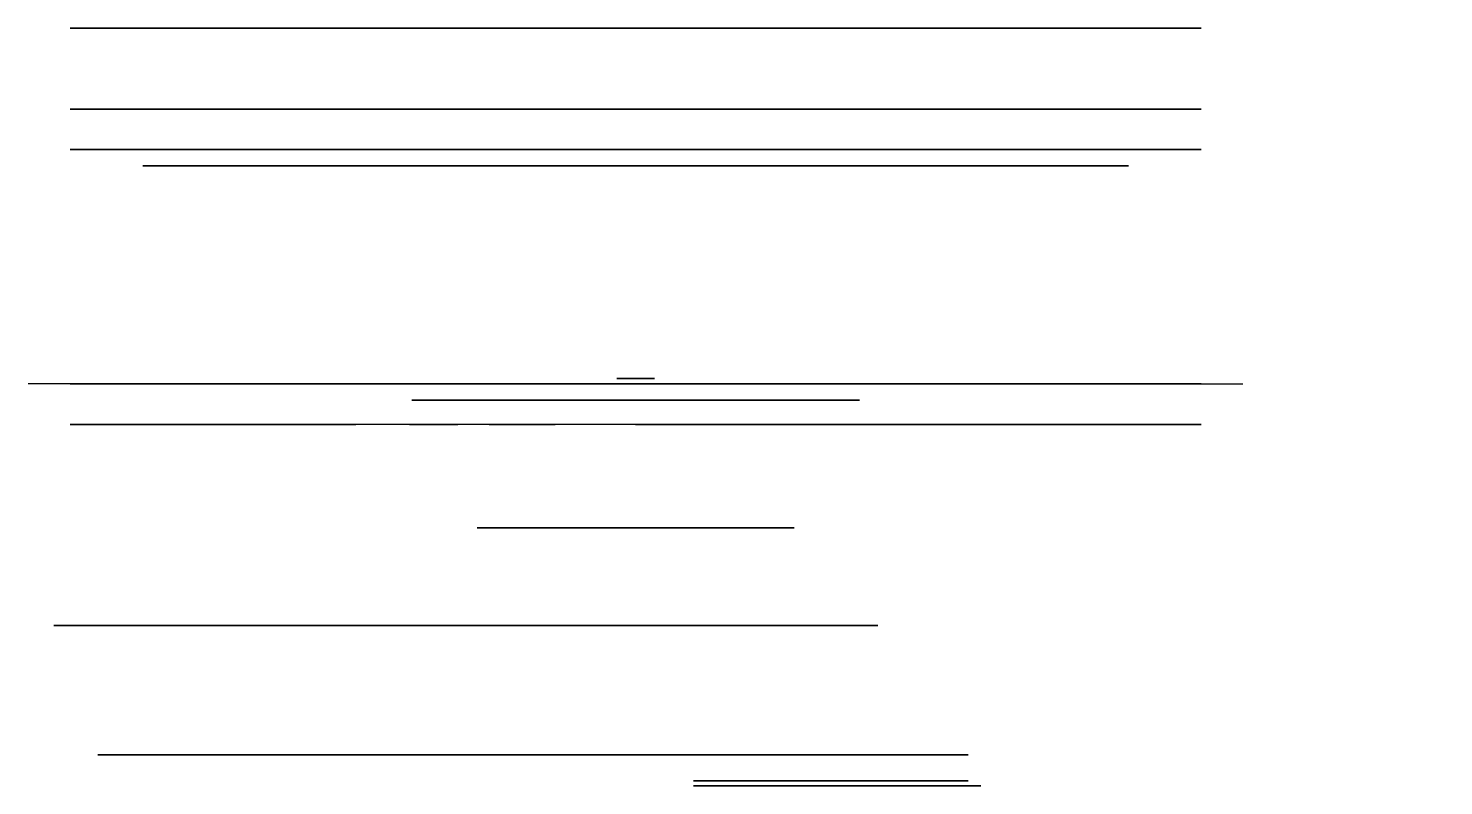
# Model space of a CAD drawing. Header units: centimetres. Extents: x -3.76 to 5, y -4.68 to 0.
import ezdxf

# ---------------------------------------------------------------- set-up
doc = ezdxf.new("R2010")
doc.units = ezdxf.units.CM
doc.header["$MEASUREMENT"] = 0
for name, color, linetype, true_color in [('ANTENNA_スケッチ1', 1, 'Continuous', 0xff0000), ('BASEBOARD_スケッチ1', 1, 'Continuous', 0xff0000), ('BATTERY_BH341-1_スケッチ1', 1, 'Continuous', 0xff0000), ('BATTERY_BH341-1_スケッチ2', 1, 'Continuous', 0xff0000), ('BATTERY_BH341-1_スケッチ3', 1, 'Continuous', 0xff0000), ('BRAVERIDGE_BVMCN5102_スケッチ1', 1, 'Continuous', 0xff0000), ('BVMCN5102_PCB_スケッチ1', 1, 'Continuous', 0xff0000), ('COVER コピー1_スケッチ1', 1, 'Continuous', 0xff0000), ('COVER コピー1_スケッチ2', 1, 'Continuous', 0xff0000), ('HORNSUPPORT1 コピー1_スケッチ1', 1, 'Continuous', 0xff0000), ('HORNSUPPORT2 コピー1_スケッチ1', 1, 'Continuous', 0xff0000), ('METAL_スケッチ1', 1, 'Continuous', 0xff0000), ('PCB1_スケッチ1', 1, 'Continuous', 0xff0000), ('PCB2_スケッチ1', 1, 'Continuous', 0xff0000), ('PINCHMID_スケッチ1', 1, 'Continuous', 0xff0000), ('PINSOCKET_X14L_スケッチ1', 1, 'Continuous', 0xff0000), ('PINSOCKET_X14R_スケッチ1', 1, 'Continuous', 0xff0000), ('PINSOCKET_X3_スケッチ1', 1, 'Continuous', 0xff0000), ('PINSOCKET_X7_スケッチ1', 1, 'Continuous', 0xff0000), ('SCREW コピー1_スケッチ1', 1, 'Continuous', 0xff0000), ('SERVOGEAR_スケッチ1', 1, 'Continuous', 0xff0000), ('SERVOHORN コピー1_スケッチ1', 1, 'Continuous', 0xff0000), ('SERVOHORN コピー1_スケッチ2', 1, 'Continuous', 0xff0000), ('TOPBOARD_スケッチ1', 1, 'Continuous', 0xff0000), ('TOPBOARD_スケッチ2', 1, 'Continuous', 0xff0000)]:
    doc.layers.add(name, color=color, linetype=linetype, true_color=true_color)

# ---------------------------------------------------------------- blocks, each defined once
blk = doc.blocks.new('ACAD_FREEWAY_COMPONENT_6_Assemble_Composite_All_All_ver2')
at = {"layer": 'PINCHMID_スケッチ1', "extrusion": (-1.24617e-16, 9.16946e-31, -1)}
for p, q in [((1.225, -2.59, 0.1615), (-1.225, -2.59, 0.1615)), ((-1.225, -2.59, 0.1615), (-1.225, -2.59, -0.1615)), ((-1.225, -2.59, -0.1615), (1.225, -2.59, -0.1615)), ((-1.225, -2.59), (1.225, -2.59)), ((0, -2.59, 0.1615), (0, -2.59, -0.1615)), ((1.225, -2.59, -0.1615), (1.225, -2.59, 0.1615))]:
    blk.add_line(p, q, dxfattribs=at)
at = {"layer": 'PINCHMID_スケッチ1', "extrusion": (-5.71335e-47, -1, -4.58473e-31)}
blk.add_circle((0, 0, 2.59), 0.1, dxfattribs=at)
blk = doc.blocks.new('ACAD_FREEWAY_COMPONENT_122_All_All_ver2')
at = {"layer": 'BATTERY_BH341-1_スケッチ1'}
for p, q in [((-3.05, -0.1, 11.6125), (-3.05, -0.1, 8.9625)), ((-3.05, -0.1, 8.9625), (-3.05, -0.1, 6.3125)), ((-3.05, -0.1, 6.3125), (3.05, -0.1, 6.3125)), ((3.05, -0.1, 11.6125), (-3.05, -0.1, 11.6125)), ((-2.9, -0.1, 8.9625), (-2.3, -0.1, 8.9625)), ((2.9, -0.1, 8.9625), (2.3, -0.1, 8.9625)), ((3.05, -0.1, 6.3125), (3.05, -0.1, 8.9625)), ((3.05, -0.1, 8.9625), (3.05, -0.1, 11.6125))]:
    blk.add_line(p, q, dxfattribs=at)
at = {"layer": 'BATTERY_BH341-1_スケッチ1', "extrusion": (0, -1, 5.38218e-157)}
for centre, radius in [((-2.9, 8.9625, 0.1), 0.15), ((-2.3, 8.9625, 0.1), 0.15), ((0, 8.9625, 0.1), 0.3), ((2.3, 8.9625, 0.1), 0.15), ((2.9, 8.9625, 0.1), 0.15)]:
    blk.add_circle(centre, radius, dxfattribs=at)
at = {"layer": 'BATTERY_BH341-1_スケッチ2', "extrusion": (-3.88145e-172, 0, -1)}
for p, q in [((-3.05, -0.1, 2.78), (-3.05, -0.1)), ((-3.05, -0.1), (-3.05, -0.1, -2.78)), ((-3.05, -0.1, -2.78), (3.05, -0.1, -2.78)), ((3.05, -0.1, 2.78), (-3.05, -0.1, 2.78)), ((2.9, -0.1), (-2.9, -0.1)), ((3.05, -0.1, -2.78), (3.05, -0.1)), ((3.05, -0.1), (3.05, -0.1, 2.78))]:
    blk.add_line(p, q, dxfattribs=at)
at = {"layer": 'BATTERY_BH341-1_スケッチ2', "extrusion": (-3.88145e-172, -1, 0)}
for centre, radius in [((-2.9, 0, 0.1), 0.15), ((0, 0, 0.1), 0.3), ((2.9, 0, 0.1), 0.15)]:
    blk.add_circle(centre, radius, dxfattribs=at)
at = {"layer": 'BATTERY_BH341-1_スケッチ3', "extrusion": (0, 1, 0)}
for p, q in [((-3.15, 0, 2.88), (3.15, 0, 2.88)), ((3.15, 0, -2.88), (-3.15, 0, -2.88)), ((-3.15, 0, -2.88), (-3.15, 0, 2.88)), ((-2.75, 0), (-2.9, 0)), ((0, 0), (-2.75, 0)), ((-2.75, 0), (2.75, 0)), ((-1.56, 0, -2.88), (-1.56, 0, 2.88)), ((-1.56, 0, 2.88), (1.56, 0, 2.88)), ((1.56, 0, -2.88), (-1.56, 0, -2.88)), ((1.56, 0, 2.88), (1.56, 0, -2.88)), ((2.75, 0), (2.9, 0)), ((3.15, 0, 2.88), (3.15, 0, -2.88))]:
    blk.add_line(p, q, dxfattribs=at)
for centre, radius in [((2.9, 0), 0.15), ((0, 0), 0.14), ((0, -0.7), 0.14), ((0, 0.7), 0.14), ((-2.9, 0), 0.15)]:
    blk.add_circle(centre, radius, dxfattribs=at)
blk = doc.blocks.new('ACAD_FREEWAY_COMPONENT_138_All_ver2')
at = {"layer": 'PCB1_スケッチ1'}
for p, q in [((-2.55, 1.6, 0.16), (-2.55, -1.6, 0.16)), ((2.55, 1.6, 0.16), (-2.55, 1.6, 0.16)), ((2.55, -1.6, 0.16), (2.55, 1.6, 0.16)), ((-2.4204, 1.4064, 0.16), (-2.5474, 1.4064, 0.16)), ((-2.5474, 1.4064, 0.16), (-2.5474, 0.7714, 0.16)), ((-2.4204, 0.7714, 0.16), (-2.4204, 1.4064, 0.16)), ((-2.5474, -0.6, 0.16), (-2.5474, 0.7714, 0.16)), ((-2.5474, 0.7714, 0.16), (-1.05, 0.7714, 0.16)), ((-2.5474, 0.7714, 0.16), (-2.4204, 0.7714, 0.16)), ((-2.5474, 0.1364, 0.16), (-2.5474, 0.7714, 0.16)), ((-2.5474, 0.7714, 0.16), (-2.4204, 0.7714, 0.16)), ((-2.4204, 0.7714, 0.16), (-2.4204, 0.1364, 0.16)), ((-1.05, 0.7714, 0.16), (-1.05, -0.6, 0.16)), ((-2.4204, 0.1364, 0.16), (-2.5474, 0.1364, 0.16)), ((-2.05, -0.6, 0.16), (-2.55, -0.6, 0.16)), ((-2.55, -0.6, 0.16), (-2.55, -1.6, 0.16)), ((-1.05, -0.6, 0.16), (-2.5474, -0.6, 0.16)), ((-2.05, -1.6, 0.16), (-2.05, -0.6, 0.16)), ((-2.05, -0.6, 0.16), (-0.05, -0.6, 0.16)), ((-2.05, -0.6, 0.16), (-1.05, -0.6, 0.16)), ((-1.05, -0.6, 0.16), (-1.979, -0.6, 0.16)), ((-1.979, -0.6, 0.16), (-1.979, -1.3, 0.16)), ((-1.05, -1.3, 0.16), (-1.05, -0.6, 0.16)), ((-1.05, -0.6, 0.16), (2.1709, -0.6, 0.16)), ((-1.05, -0.8829, 0.16), (-1.05, -0.6, 0.16)), ((2.1709, -0.6, 0.16), (2.1709, -0.8829, 0.16)), ((2.1709, -0.8829, 0.16), (-1.05, -0.8829, 0.16)), ((-1.979, -1.3, 0.16), (-2.36, -1.3, 0.16)), ((-1.979, -1.3, 0.16), (-1.05, -1.3, 0.16)), ((-2.55, -1.6, 0.16), (2.55, -1.6, 0.16)), ((-2.55, -1.6, 0.16), (-2.05, -1.6, 0.16))]:
    blk.add_line(p, q, dxfattribs=at)
for centre, radius in [((-2.4204, 1.4064, 0.16), 0.1), ((-2.4204, 0.1364, 0.16), 0.1), ((-2.05, -0.6, 0.16), 0.16), ((-0.05, -0.6, 0.16), 0.16), ((2.1709, -0.8829, 0.16), 0.1), ((-2.36, -1.3, 0.16), 0.1)]:
    blk.add_circle(centre, radius, dxfattribs=at)
blk = doc.blocks.new('ACAD_FREEWAY_COMPONENT_139_All_ver2')
at = {"layer": 'PINSOCKET_X7_スケッチ1'}
for p, q in [((-0.127, 0.127), (0.127, 0.127)), ((-0.127, -0.127), (-0.127, 0.127)), ((0.127, 0.127), (0.127, -0.127)), ((0.127, -0.127), (-0.127, -0.127))]:
    blk.add_line(p, q, dxfattribs=at)
blk.add_circle((0, 0), 0.051, dxfattribs=at)
blk = doc.blocks.new('ACAD_FREEWAY_COMPONENT_140_All_ver2')
at = {"layer": 'PINSOCKET_X3_スケッチ1'}
for p, q in [((-0.127, 0.127), (0.127, 0.127)), ((-0.127, -0.127), (-0.127, 0.127)), ((0.127, 0.127), (0.127, -0.127)), ((0.127, -0.127), (-0.127, -0.127))]:
    blk.add_line(p, q, dxfattribs=at)
blk.add_circle((0, 0), 0.051, dxfattribs=at)
blk = doc.blocks.new('ACAD_FREEWAY_COMPONENT_141_All_ver2')
at = {"layer": 'PINSOCKET_X14R_スケッチ1'}
for p, q in [((-0.127, 0.127), (0.127, 0.127)), ((-0.127, -0.127), (-0.127, 0.127)), ((0.127, 0.127), (0.127, -0.127)), ((0.127, -0.127), (-0.127, -0.127))]:
    blk.add_line(p, q, dxfattribs=at)
blk.add_circle((0, 0), 0.051, dxfattribs=at)
blk = doc.blocks.new('ACAD_FREEWAY_COMPONENT_142_All_ver2')
at = {"layer": 'PINSOCKET_X14L_スケッチ1'}
for p, q in [((-0.127, 0.127), (0.127, 0.127)), ((-0.127, -0.127), (-0.127, 0.127)), ((0.127, 0.127), (0.127, -0.127)), ((0.127, -0.127), (-0.127, -0.127))]:
    blk.add_line(p, q, dxfattribs=at)
blk.add_circle((0, 0), 0.051, dxfattribs=at)
blk = doc.blocks.new('ACAD_FREEWAY_COMPONENT_143_All_ver2')
at = {"layer": 'PCB2_スケッチ1'}
for p, q in [((-2.2934, 1.5334, 0.96), (-2.5474, 1.5334, 0.96)), ((-2.5474, 1.5334, 0.96), (-2.5474, 1.2794, 0.96)), ((-2.5474, 1.5334, 0.96), (2.2786, 1.5334, 0.96)), ((-2.5474, 0.0094, 0.96), (-2.5474, 1.5334, 0.96)), ((-2.2934, 1.2794, 0.96), (-2.2934, 1.5334, 0.96)), ((2.2786, 1.5334, 0.96), (2.2786, 0.0094, 0.96)), ((-2.5474, 1.2794, 0.96), (-2.2934, 1.2794, 0.96)), ((-2.5474, 1.0964, 0.96), (-3.1074, 1.0964, 0.96)), ((-3.1074, 1.0964, 0.96), (-3.1074, 0.7714, 0.96)), ((-2.5474, 0.7714, 0.96), (-2.5474, 1.0964, 0.96)), ((-2.5474, 0.7714, 0.96), (-3.1074, 0.7714, 0.96)), ((-3.1074, 0.7714, 0.96), (-2.5474, 0.7714, 0.96)), ((-3.1074, 0.7714, 0.96), (-2.5474, 0.7714, 0.96)), ((-3.1074, 0.4464, 0.96), (-3.1074, 0.7714, 0.96)), ((-2.5474, 0.7714, 0.96), (-2.5474, 0.4464, 0.96)), ((-2.5474, 0.4464, 0.96), (-3.1074, 0.4464, 0.96)), ((2.2786, 0.0094, 0.96), (-2.5474, 0.0094, 0.96))]:
    blk.add_line(p, q, dxfattribs=at)
blk.add_circle((-2.4204, 1.4064, 0.96), 0.051, dxfattribs=at)
blk = doc.blocks.new('ACAD_FREEWAY_COMPONENT_147_All_ver2')
at = {"layer": 'BRAVERIDGE_BVMCN5102_スケッチ1', "extrusion": (0, 0, -1)}
for p, q in [((-0.85, -0.325), (-0.85, 0.325)), ((-0.85, 0.325), (0.85, 0.325)), ((0, 0.325), (0, -0.325)), ((0.85, 0.325), (0.85, -0.325)), ((0.85, 0), (-0.85, 0)), ((0.85, -0.325), (-0.85, -0.325))]:
    blk.add_line(p, q, dxfattribs=at)
blk.add_circle((0, 0), 0.1, dxfattribs=at)
blk = doc.blocks.new('ACAD_FREEWAY_COMPONENT_144_All_ver2')
at = {"layer": 'BVMCN5102_PCB_スケッチ1'}
for p, q in [((-0.85, 0.325), (0.85, 0.325)), ((-0.85, -0.325), (-0.85, 0.325)), ((0.85, 0.325), (0.85, -0.325)), ((0.85, -0.325), (-0.85, -0.325))]:
    blk.add_line(p, q, dxfattribs=at)
blk = doc.blocks.new('ACAD_FREEWAY_COMPONENT_145_All_ver2')
at = {"layer": 'METAL_スケッチ1'}
for p, q in [((0.85, 0.325, 0.03), (-0.85, 0.325, 0.03)), ((-0.85, 0.325, 0.03), (-0.85, -0.325, 0.03)), ((0.4575, 0.325, 0.03), (-0.775, 0.325, 0.03)), ((-0.775, 0.325, 0.03), (-0.775, -0.325, 0.03)), ((0.4575, -0.325, 0.03), (0.4575, 0.325, 0.03)), ((0.85, -0.325, 0.03), (0.85, 0.325, 0.03)), ((-0.85, -0.325, 0.03), (0.85, -0.325, 0.03)), ((-0.85, -0.325, 0.03), (-0.775, -0.325, 0.03)), ((-0.775, -0.325, 0.03), (0.4575, -0.325, 0.03))]:
    blk.add_line(p, q, dxfattribs=at)
blk = doc.blocks.new('ACAD_FREEWAY_COMPONENT_146_All_ver2')
at = {"layer": 'ANTENNA_スケッチ1'}
for p, q in [((0.85, 0.325, 0.03), (-0.85, 0.325, 0.03)), ((-0.85, 0.325, 0.03), (-0.85, -0.325, 0.03)), ((0.85, -0.325, 0.03), (0.85, 0.325, 0.03)), ((0.7587, -0.0148, 0.03), (0.6287, -0.0148, 0.03)), ((0.6287, -0.0148, 0.03), (0.6287, -0.2248, 0.03)), ((0.7587, -0.2248, 0.03), (0.7587, -0.0148, 0.03)), ((0.6287, -0.2248, 0.03), (0.7587, -0.2248, 0.03)), ((-0.85, -0.325, 0.03), (0.85, -0.325, 0.03))]:
    blk.add_line(p, q, dxfattribs=at)
blk = doc.blocks.new('ACAD_FREEWAY_COMPONENT_150_All_ver2')
at = {"layer": 'SERVOHORN コピー1_スケッチ1', "extrusion": (0, 1, 0)}
blk.add_circle((0, -0.5485, -2.755), 0.2825, dxfattribs=at)
at = {"layer": 'SERVOHORN コピー1_スケッチ1', "extrusion": (0, -1, 0)}
blk.add_circle((0, -0.5485, 2.755), 0.15, dxfattribs=at)
at = {"layer": 'SERVOHORN コピー1_スケッチ2', "extrusion": (0, -1, 0)}
for p, q in [((0.16, -2.755, -1.9595), (-0.16, -2.755, -1.9595)), ((-0.16, -2.755, -1.9595), (-0.16, -2.755, 0.8625)), ((-0.16, -2.755, 0.8625), (0.16, -2.755, 0.8625)), ((0, -2.755, 0.8625), (0, -2.755, -1.9595)), ((0, -2.755, 0.8625), (0, -2.755, 0.7025)), ((0, -2.755, -1.9595), (0, -2.755, -1.7995)), ((0, -2.755, -0.5485), (0, -2.755, 0.2015)), ((0, -2.755, -0.5485), (0, -2.755, 0.4515)), ((0, -2.755, -0.5485), (0, -2.755, 0.7015)), ((0, -2.755, 0.2015), (0, -2.755, -1.2985)), ((0, -2.755, 0.4515), (0, -2.755, -1.5485)), ((0, -2.755, 0.7025), (0, -2.755, -1.7975)), ((0.16, -2.755, 0.8625), (0.16, -2.755, -1.9595))]:
    blk.add_line(p, q, dxfattribs=at)
at = {"layer": 'SERVOHORN コピー1_スケッチ2', "extrusion": (0, 1, 0)}
blk.add_circle((0, -0.5485, -2.755), 0.2825, dxfattribs=at)
at = {"layer": 'SERVOHORN コピー1_スケッチ2', "extrusion": (0, -1, 0)}
for centre, radius in [((0, -1.7995, 2.755), 0.16), ((0, 0.7025, 2.755), 0.16), ((0, -1.2985, 2.755), 0.035), ((0, -1.5485, 2.755), 0.035), ((0, -1.7995, 2.755), 0.035), ((0, 0.2015, 2.755), 0.035), ((0, 0.4515, 2.755), 0.035), ((0, 0.7025, 2.755), 0.035)]:
    blk.add_circle(centre, radius, dxfattribs=at)
blk = doc.blocks.new('ACAD_FREEWAY_COMPONENT_151_All_ver2')
at = {"layer": 'SCREW コピー1_スケッチ1', "extrusion": (0, -1, 0)}
for p, q in [((-0.075, -2.788, -0.5385), (-0.075, -2.788, -0.5585)), ((-0.075, -2.788, -0.5585), (0.075, -2.788, -0.5585)), ((0.075, -2.788, -0.5385), (-0.075, -2.788, -0.5385)), ((-0.01, -2.788, -0.4735), (-0.01, -2.788, -0.6235)), ((-0.01, -2.788, -0.6235), (0.01, -2.788, -0.6235)), ((0.01, -2.788, -0.4735), (-0.01, -2.788, -0.4735)), ((0.01, -2.788, -0.6235), (0.01, -2.788, -0.4735)), ((0.075, -2.788, -0.5585), (0.075, -2.788, -0.5385))]:
    blk.add_line(p, q, dxfattribs=at)
at = {"layer": 'SCREW コピー1_スケッチ1', "extrusion": (0, 1, 0)}
blk.add_circle((0, -0.5485, -2.788), 0.117, dxfattribs=at)
blk = doc.blocks.new('ACAD_FREEWAY_COMPONENT_155_All_ver2')
at = {"layer": 'SERVOGEAR_スケッチ1', "extrusion": (-0.028928, -0.979521, -0.199254)}
for p, q in [((4.2426, -2, 4.2426), (0.4839, -2, 5.6107)), ((4.7737, -2, 5.4808), (2.6524, -2, 3.3595)), ((5.4808, -2, 4.7737), (3.3595, -2, 2.6524)), ((4.2426, -2, 4.2426), (5.6107, -2, 0.4839))]:
    blk.add_line(p, q, dxfattribs=at)
at = {"layer": 'SERVOGEAR_スケッチ1', "extrusion": (-1.66927e-16, -1, 1.38714e-16)}
for radius in [2.83, 0.15]:
    blk.add_circle((4.2426, 4.2426, 2), radius, dxfattribs=at)
for centre, radius, start, end in [((4.2426, 4.2426, 2), 2.83, 165, 285), ((5.1272, 5.1272, 2), 0.5, 315, 135)]:
    blk.add_arc(centre, radius, start, end, dxfattribs=at)
blk = doc.blocks.new('ACAD_FREEWAY_COMPONENT_153_All_ver2')
at = {"layer": 'HORNSUPPORT1 コピー1_スケッチ1', "extrusion": (-0.456948, -0.19153, 0.868628)}
for p, q in [((3.685, -2, 4.3921), (1.3449, -2, 5.0191)), ((3.2449, -2, 3.4712), (3.9649, -2, 4.1911)), ((4.1911, -2, 3.9649), (3.4712, -2, 3.2449)), ((4.7737, -2, 5.4808), (3.685, -2, 4.3921)), ((4.2941, -2, 4.5204), (5.0141, -2, 5.2404)), ((5.0191, -2, 1.3449), (4.3921, -2, 3.685)), ((4.3921, -2, 3.685), (5.4808, -2, 4.7737)), ((5.2404, -2, 5.0141), (4.5204, -2, 4.2941)), ((4.9505, -2, 4.9505), (4.5969, -2, 5.304)), ((5.1272, -2, 5.1272), (4.9505, -2, 4.9505)), ((4.9505, -2, 4.9505), (5.304, -2, 4.5969))]:
    blk.add_line(p, q, dxfattribs=at)
at = {"layer": 'HORNSUPPORT1 コピー1_スケッチ1', "extrusion": (-8.08144e-17, -1, 1.25339e-16)}
for centre, radius, start, end in [((4.2426, 4.2426, 2), 3, 165, 285), ((5.1272, 5.1272, 2), 0.5, 315, 135)]:
    blk.add_arc(centre, radius, start, end, dxfattribs=at)
at = {"layer": 'HORNSUPPORT1 コピー1_スケッチ1', "extrusion": (8.65927e-17, 1, -1.03773e-16)}
for centre, radius, start, end in [((-3.3581, 3.3581, -2), 0.16, 45, 225), ((-4.2426, 4.2426, -2), 0.2825, 349.4976, 100.5024), ((-4.2426, 4.2426, -2), 0.2825, 169.4976, 280.5024), ((-5.1272, 5.1272, -2), 0.16, 225, 45)]:
    blk.add_arc(centre, radius, start, end, dxfattribs=at)
blk = doc.blocks.new('ACAD_FREEWAY_COMPONENT_154_All_ver2')
at = {"layer": 'HORNSUPPORT2 コピー1_スケッチ1', "extrusion": (0.18796, -0.976983, 0.100873)}
for p, q in [((3.3581, -2.1, 3.3581), (3.0045, -2.1, 3.7116)), ((3.0045, -2.1, 3.7116), (3.182, -2.1, 3.8891)), ((3.5355, -2.1, 3.5355), (3.182, -2.1, 3.8891)), ((3.9649, -2.1, 4.1911), (3.2449, -2.1, 3.4712)), ((3.3581, -2.1, 3.3581), (3.5348, -2.1, 3.5348)), ((3.3581, -2.1, 3.3581), (3.7116, -2.1, 3.0045)), ((3.4712, -2.1, 3.2449), (4.1911, -2.1, 3.9649)), ((3.5355, -2.1, 3.5355), (3.8891, -2.1, 3.182)), ((3.7116, -2.1, 3.0045), (3.8891, -2.1, 3.182))]:
    blk.add_line(p, q, dxfattribs=at)
at = {"layer": 'HORNSUPPORT2 コピー1_スケッチ1', "extrusion": (-8.65927e-17, -1, 1.03773e-16)}
for centre, radius in [((3.3581, 3.3581, 2.1), 0.5), ((3.3581, 3.3581, 2.1), 0.035), ((3.5355, 3.5355, 2.1), 0.035), ((3.7123, 3.7123, 2.1), 0.035)]:
    blk.add_circle(centre, radius, dxfattribs=at)
blk.add_arc((3.3581, 3.3581, 2.1), 0.16, 135, 315, dxfattribs=at)
at = {"layer": 'HORNSUPPORT2 コピー1_スケッチ1', "extrusion": (8.65927e-17, 1, -1.03773e-16)}
blk.add_arc((-4.2426, 4.2426, -2.1), 0.2825, 100.5024, 169.4976, dxfattribs=at)
blk = doc.blocks.new('ACAD_FREEWAY_COMPONENT_157_All_ver2')
at = {"layer": 'COVER コピー1_スケッチ1', "extrusion": (-0.028928, -0.979521, -0.199254)}
for p, q in [((0, -1.95), (-3.3807, -1.95, 0.9059)), ((-1.9319, -1.95, 0.5176), (-2.8978, -1.95, 0.7765)), ((0, -1.95), (0.9059, -1.95, -3.3807)), ((0.7765, -1.95, -2.8978), (0.5176, -1.95, -1.9319))]:
    blk.add_line(p, q, dxfattribs=at)
at = {"layer": 'COVER コピー1_スケッチ1', "extrusion": (3.96367e-16, -1, -2.36567e-16)}
blk.add_circle((0, 0, 1.95), 3.5, dxfattribs=at)
blk.add_arc((0, 0, 1.95), 3, 165, 285, dxfattribs=at)
at = {"layer": 'COVER コピー1_スケッチ1', "extrusion": (-1.57009e-16, 1, -1.57009e-16)}
blk.add_arc((0, 0, -1.95), 2, 75, 195, dxfattribs=at)
at = {"layer": 'COVER コピー1_スケッチ2', "extrusion": (0.10627, -0.156559, 0.981935)}
for p, q in [((-1.9319, -2.2, 0.5176), (-3.3807, -2.2, 0.9059)), ((0, -2.2), (-2.4148, -2.2, -0.647)), ((0, -2.2), (-0.647, -2.2, -2.4148)), ((0.9059, -2.2, -3.3807), (0.5176, -2.2, -1.9319))]:
    blk.add_line(p, q, dxfattribs=at)
at = {"layer": 'COVER コピー1_スケッチ2', "extrusion": (2.91651e-16, -1, 7.81476e-17)}
for centre in [(-2.4148, -0.647, 2.2), (-0.647, -2.4148, 2.2)]:
    blk.add_circle(centre, 0.15, dxfattribs=at)
blk.add_arc((0, 0, 2.2), 3.5, 165, 285, dxfattribs=at)
at = {"layer": 'COVER コピー1_スケッチ2', "extrusion": (-5.61677e-16, 1, -3.80378e-16)}
blk.add_arc((0, 0, -2.2), 2, 75, 195, dxfattribs=at)
blk = doc.blocks.new('ACAD_FREEWAY_COMPONENT_168_All_ver2')
at = {"layer": 'BASEBOARD_スケッチ1', "extrusion": (0, -1, 0)}
for p, q in [((0, 0), (-3.5, 0)), ((-3.5, 0), (0, 0)), ((0, 0, 14), (-3.5, 0, 14)), ((-3.5, 0, 14), (-3.5, 0)), ((-3.5, 0), (0, 0)), ((-3.5, 0, 14), (-3.2, 0, 14)), ((-3.2, 0, 13.7), (-3.5, 0, 13.7)), ((-3.5, 0, 13.7), (-3.5, 0, 14)), ((-3.5, 0), (0, 0)), ((0, 0, -2.2), (-3.5, 0, -2.2)), ((-3.5, 0, -2.2), (-3.5, 0)), ((-3.5, 0, -2.2), (-3.2, 0, -2.2)), ((-3.2, 0, -1.9), (-3.5, 0, -1.9)), ((-3.5, 0, -1.9), (-3.5, 0, -2.2)), ((-3.2, 0, 14), (-3.2, 0, 13.7)), ((-3.2, 0, -2.2), (-3.2, 0, -1.9)), ((-1.5, 0, -2.2), (-1.8, 0, -2.2)), ((-1.8, 0, -2.2), (-1.8, 0, -1.9)), ((-1.8, 0, -1.9), (-1.5, 0, -1.9)), ((0, 0), (-1.5, 0)), ((-1.5, 0), (0, 0)), ((0, 0, -2.2), (-1.5, 0, -2.2)), ((-1.5, 0, -2.2), (-1.5, 0)), ((-1.5, 0, -1.9), (-1.5, 0, -2.2)), ((0, 0), (3.5, 0)), ((0, 0), (0, 0, 14)), ((0, 0), (0, 0, 14)), ((3.5, 0), (0, 0)), ((0, 0), (0, 0, 14)), ((0, 0, 14), (3.5, 0, 14)), ((0, 0), (0, 0, -2.2)), ((0, 0), (0, 0, -2.2)), ((3.5, 0), (0, 0)), ((0, 0), (0, 0, -2.2)), ((0, 0, -2.2), (3.5, 0, -2.2)), ((0, 0), (1.5, 0)), ((0, 0), (0, 0, -2.2)), ((1.5, 0), (0, 0)), ((0, 0), (0, 0, -2.2)), ((0, 0, -2.2), (1.5, 0, -2.2)), ((1.5, 0, -2.2), (1.5, 0)), ((1.5, 0, -2.2), (1.8, 0, -2.2)), ((1.8, 0, -1.9), (1.5, 0, -1.9)), ((1.5, 0, -1.9), (1.5, 0, -2.2)), ((1.8, 0, -2.2), (1.8, 0, -1.9)), ((3.5, 0, 14), (3.2, 0, 14)), ((3.2, 0, 14), (3.2, 0, 13.7)), ((3.2, 0, 13.7), (3.5, 0, 13.7)), ((3.5, 0, -2.2), (3.2, 0, -2.2)), ((3.2, 0, -2.2), (3.2, 0, -1.9)), ((3.2, 0, -1.9), (3.5, 0, -1.9)), ((3.5, 0, 14), (3.5, 0)), ((3.5, 0, 13.7), (3.5, 0, 14)), ((3.5, 0, -2.2), (3.5, 0)), ((3.5, 0, -1.9), (3.5, 0, -2.2))]:
    blk.add_line(p, q, dxfattribs=at)
for centre, radius in [((-3.2, 13.7), 0.3), ((-3.2, -1.9), 0.3), ((-1.8, -1.9), 0.3), ((0, 0), 1.5), ((1.8, -1.9), 0.3), ((3.2, 13.7), 0.3), ((3.2, -1.9), 0.3)]:
    blk.add_circle(centre, radius, dxfattribs=at)
blk = doc.blocks.new('ACAD_FREEWAY_COMPONENT_170_All_ver2')
at = {"layer": 'TOPBOARD_スケッチ1'}
for p, q in [((0, 0), (-3.5, 0)), ((-3.5, 0), (0, 0)), ((0, 0, 14), (-3.5, 0, 14)), ((-3.5, 0, 14), (-3.5, 0)), ((-3.5, 0), (0, 0)), ((-3.5, 0, 14), (-3.2, 0, 14)), ((-3.2, 0, 13.7), (-3.5, 0, 13.7)), ((-3.5, 0, 13.7), (-3.5, 0, 14)), ((-3.5, 0), (0, 0)), ((0, 0, -2.2), (-3.5, 0, -2.2)), ((-3.5, 0, -2.2), (-3.5, 0)), ((-3.5, 0, -2.2), (-3.2, 0, -2.2)), ((-3.2, 0, -1.9), (-3.5, 0, -1.9)), ((-3.5, 0, -1.9), (-3.5, 0, -2.2)), ((-3.2, 0, 14), (-3.2, 0, 13.7)), ((-3.2, 0, -2.2), (-3.2, 0, -1.9)), ((-1.5, 0, -2.2), (-1.8, 0, -2.2)), ((-1.8, 0, -2.2), (-1.8, 0, -1.9)), ((-1.8, 0, -1.9), (-1.5, 0, -1.9)), ((0, 0), (-1.5, 0)), ((-1.5, 0), (0, 0)), ((0, 0, -2.2), (-1.5, 0, -2.2)), ((-1.5, 0, -2.2), (-1.5, 0)), ((-1.5, 0, -1.9), (-1.5, 0, -2.2)), ((0, 0), (3.5, 0)), ((0, 0), (0, 0, 14)), ((0, 0), (0, 0, 14)), ((3.5, 0), (0, 0)), ((0, 0), (0, 0, 14)), ((0, 0, 14), (3.5, 0, 14)), ((0, 0), (0, 0, -2.2)), ((0, 0), (0, 0, -2.2)), ((3.5, 0), (0, 0)), ((0, 0), (0, 0, -2.2)), ((0, 0, -2.2), (3.5, 0, -2.2)), ((0, 0), (1.5, 0)), ((0, 0), (0, 0, -2.2)), ((1.5, 0), (0, 0)), ((0, 0), (0, 0, -2.2)), ((0, 0, -2.2), (1.5, 0, -2.2)), ((1.5, 0, -2.2), (1.5, 0)), ((1.5, 0, -2.2), (1.8, 0, -2.2)), ((1.8, 0, -1.9), (1.5, 0, -1.9)), ((1.5, 0, -1.9), (1.5, 0, -2.2)), ((1.8, 0, -2.2), (1.8, 0, -1.9)), ((3.5, 0, 14), (3.2, 0, 14)), ((3.2, 0, 14), (3.2, 0, 13.7)), ((3.2, 0, 13.7), (3.5, 0, 13.7)), ((3.5, 0, -2.2), (3.2, 0, -2.2)), ((3.2, 0, -2.2), (3.2, 0, -1.9)), ((3.2, 0, -1.9), (3.5, 0, -1.9)), ((3.5, 0, 14), (3.5, 0)), ((3.5, 0, 13.7), (3.5, 0, 14)), ((3.5, 0, -2.2), (3.5, 0)), ((3.5, 0, -1.9), (3.5, 0, -2.2))]:
    blk.add_line(p, q, dxfattribs=at)
at = {"layer": 'TOPBOARD_スケッチ1', "extrusion": (0, -1, 0)}
for centre, radius in [((-3.2, 13.7), 0.3), ((-3.2, -1.9), 0.3), ((-1.8, -1.9), 0.3), ((0, 0), 1.5), ((1.8, -1.9), 0.3), ((3.2, 13.7), 0.3), ((3.2, -1.9), 0.3)]:
    blk.add_circle(centre, radius, dxfattribs=at)
at = {"layer": 'TOPBOARD_スケッチ2'}
for p, q in [((-3.5, -0.25, 13.7), (-3.5, -0.25, -1.9)), ((-3.2, -0.25, -2.2), (-1.8, -0.25, -2.2)), ((3.2, -0.25, 14), (-3.2, -0.25, 14)), ((-2.2, -0.25, -2.2), (-2.5, -0.25, -2.2)), ((-2.5, -0.25, -2.2), (-2.5, -0.25, -1.9)), ((-2.5, -0.25, -1.9), (-2.2, -0.25, -1.9)), ((0, -0.25), (-2.2, -0.25)), ((-2.2, -0.25), (-2.2, -0.25, -2.2)), ((-2.2, -0.25, -1.9), (-2.2, -0.25, -2.2)), ((-1.5, -0.25, -1.9), (-1.5, -0.25)), ((0, -0.25), (2.2, -0.25)), ((1.5, -0.25), (1.5, -0.25, -1.9)), ((1.8, -0.25, -2.2), (3.2, -0.25, -2.2)), ((2.2, -0.25), (2.2, -0.25, -2.2)), ((2.2, -0.25, -2.2), (2.5, -0.25, -2.2)), ((2.5, -0.25, -1.9), (2.2, -0.25, -1.9)), ((2.2, -0.25, -1.9), (2.2, -0.25, -2.2)), ((2.5, -0.25, -2.2), (2.5, -0.25, -1.9)), ((3.5, -0.25, -1.9), (3.5, -0.25, 13.7))]:
    blk.add_line(p, q, dxfattribs=at)
at = {"layer": 'TOPBOARD_スケッチ2', "extrusion": (0, -1, 0)}
for centre, radius in [((-2.5, -1.9, 0.25), 0.3), ((0, 0, 0.25), 2.2), ((2.5, -1.9, 0.25), 0.3)]:
    blk.add_circle(centre, radius, dxfattribs=at)
for centre, start, end in [((-3.2, -1.9, 0.25), 180, 270), ((-3.2, 13.7, 0.25), 90, 180), ((-1.8, -1.9, 0.25), 270, 0), ((1.8, -1.9, 0.25), 180, 270), ((3.2, -1.9, 0.25), 270, 0), ((3.2, 13.7, 0.25), 0, 90)]:
    blk.add_arc(centre, 0.3, start, end, dxfattribs=at)
at = {"layer": 'TOPBOARD_スケッチ2', "extrusion": (0, 1, 0)}
blk.add_arc((0, 0, -0.25), 1.5, 180, 0, dxfattribs=at)

msp = doc.modelspace()

# ---------------------------------------------------------------- block references
for name, p in [('ACAD_FREEWAY_COMPONENT_168_All_ver2', (0, 0)), ('ACAD_FREEWAY_COMPONENT_170_All_ver2', (0, -0.5)), ('ACAD_FREEWAY_COMPONENT_122_All_All_ver2', (0, -0.75, 11)), ('ACAD_FREEWAY_COMPONENT_155_All_ver2', (-4.2426, -0.2, 1.7574)), ('ACAD_FREEWAY_COMPONENT_153_All_ver2', (-4.2426, -0.2, 1.7574)), ('ACAD_FREEWAY_COMPONENT_154_All_ver2', (-4.2426, -0.2, 1.7574))]:
    msp.add_blockref(name, p)
at = {"extrusion": (-1, 8.54247e-16, 5.55112e-17), "rotation": 270.0000000000001}
msp.add_blockref('ACAD_FREEWAY_COMPONENT_151_All_ver2', (4.955, 6, 0.5485), dxfattribs=at)
at = {"extrusion": (-0.707107, 1.12149e-15, 0.707107), "rotation": 90.00000000000006}
for name in ['ACAD_FREEWAY_COMPONENT_155_All_ver2', 'ACAD_FREEWAY_COMPONENT_153_All_ver2', 'ACAD_FREEWAY_COMPONENT_154_All_ver2']:
    msp.add_blockref(name, (0.2, 0), dxfattribs=at)
at = {"extrusion": (0.707107, 1.1678e-31, -0.707107), "rotation": 270}
msp.add_blockref('ACAD_FREEWAY_COMPONENT_157_All_ver2', (-0.25, 0), dxfattribs=at)
at = {"extrusion": (1.11022e-16, 9.97711e-32, -1)}
msp.add_blockref('ACAD_FREEWAY_COMPONENT_157_All_ver2', (0, -0.25), dxfattribs=at)
at = {"extrusion": (2.22045e-16, -8.05165e-16, -1), "rotation": 180}
msp.add_blockref('ACAD_FREEWAY_COMPONENT_150_All_ver2', (0, -4.955, -5.4515), dxfattribs=at)
at = {"extrusion": (1, 6.53803e-32, -1.11022e-16), "rotation": 270}
msp.add_blockref('ACAD_FREEWAY_COMPONENT_157_All_ver2', (-0.25, 0), dxfattribs=at)
at = {"extrusion": (-1, 7.93016e-16, 2.22045e-16), "rotation": 90.00000000000006}
for name in ['ACAD_FREEWAY_COMPONENT_155_All_ver2', 'ACAD_FREEWAY_COMPONENT_153_All_ver2', 'ACAD_FREEWAY_COMPONENT_154_All_ver2']:
    msp.add_blockref(name, (0.2, 1.7574, -4.2426), dxfattribs=at)
at = {"extrusion": (-0.707107, -7.05488e-32, 0.707107), "rotation": 90}
msp.add_blockref('ACAD_FREEWAY_COMPONENT_6_Assemble_Composite_All_All_ver2', (0.5, 0), dxfattribs=at)
at = {"extrusion": (-7.93016e-16, -1, 7.93016e-16), "rotation": 180}
for name, p in [('ACAD_FREEWAY_COMPONENT_138_All_ver2', (-1.05, 3.8, 3.535)), ('ACAD_FREEWAY_COMPONENT_143_All_ver2', (-1.05, 3.8, 3.535)), ('ACAD_FREEWAY_COMPONENT_140_All_ver2', (-3.2209, 4.6829, 3.695)), ('ACAD_FREEWAY_COMPONENT_140_All_ver2', (-3.2209, 4.4289, 3.695)), ('ACAD_FREEWAY_COMPONENT_140_All_ver2', (-3.2209, 4.1749, 3.695)), ('ACAD_FREEWAY_COMPONENT_141_All_ver2', (-1.9316, 3.6636, 3.695)), ('ACAD_FREEWAY_COMPONENT_142_All_ver2', (-1.9316, 2.3936, 3.695)), ('ACAD_FREEWAY_COMPONENT_141_All_ver2', (-1.6776, 3.6636, 3.695)), ('ACAD_FREEWAY_COMPONENT_142_All_ver2', (-1.6776, 2.3936, 3.695)), ('ACAD_FREEWAY_COMPONENT_141_All_ver2', (-1.4236, 3.6636, 3.695)), ('ACAD_FREEWAY_COMPONENT_142_All_ver2', (-1.4236, 2.3936, 3.695)), ('ACAD_FREEWAY_COMPONENT_141_All_ver2', (-1.1696, 3.6636, 3.695)), ('ACAD_FREEWAY_COMPONENT_142_All_ver2', (-1.1696, 2.3936, 3.695)), ('ACAD_FREEWAY_COMPONENT_141_All_ver2', (-0.9156, 3.6636, 3.695)), ('ACAD_FREEWAY_COMPONENT_142_All_ver2', (-0.9156, 2.3936, 3.695)), ('ACAD_FREEWAY_COMPONENT_141_All_ver2', (-0.6616, 3.6636, 3.695)), ('ACAD_FREEWAY_COMPONENT_142_All_ver2', (-0.6616, 2.3936, 3.695)), ('ACAD_FREEWAY_COMPONENT_141_All_ver2', (-0.4076, 3.6636, 3.695)), ('ACAD_FREEWAY_COMPONENT_142_All_ver2', (-0.4076, 2.3936, 3.695)), ('ACAD_FREEWAY_COMPONENT_139_All_ver2', (-0.214, 5.1, 3.695)), ('ACAD_FREEWAY_COMPONENT_141_All_ver2', (-0.1536, 3.6636, 3.695)), ('ACAD_FREEWAY_COMPONENT_142_All_ver2', (-0.1536, 2.3936, 3.695)), ('ACAD_FREEWAY_COMPONENT_139_All_ver2', (0.04, 5.1, 3.695)), ('ACAD_FREEWAY_COMPONENT_141_All_ver2', (0.1004, 3.6636, 3.695)), ('ACAD_FREEWAY_COMPONENT_142_All_ver2', (0.1004, 2.3936, 3.695)), ('ACAD_FREEWAY_COMPONENT_139_All_ver2', (0.294, 5.1, 3.695)), ('ACAD_FREEWAY_COMPONENT_141_All_ver2', (0.3544, 3.6636, 3.695)), ('ACAD_FREEWAY_COMPONENT_142_All_ver2', (0.3544, 2.3936, 3.695)), ('ACAD_FREEWAY_COMPONENT_139_All_ver2', (0.548, 5.1, 3.695)), ('ACAD_FREEWAY_COMPONENT_141_All_ver2', (0.6084, 3.6636, 3.695)), ('ACAD_FREEWAY_COMPONENT_142_All_ver2', (0.6084, 2.3936, 3.695)), ('ACAD_FREEWAY_COMPONENT_139_All_ver2', (0.802, 5.1, 3.695)), ('ACAD_FREEWAY_COMPONENT_141_All_ver2', (0.8624, 3.6636, 3.695)), ('ACAD_FREEWAY_COMPONENT_142_All_ver2', (0.8624, 2.3936, 3.695)), ('ACAD_FREEWAY_COMPONENT_139_All_ver2', (1.056, 5.1, 3.695)), ('ACAD_FREEWAY_COMPONENT_141_All_ver2', (1.1164, 3.6636, 3.695)), ('ACAD_FREEWAY_COMPONENT_142_All_ver2', (1.1164, 2.3936, 3.695)), ('ACAD_FREEWAY_COMPONENT_139_All_ver2', (1.31, 5.1, 3.695)), ('ACAD_FREEWAY_COMPONENT_141_All_ver2', (1.3704, 3.6636, 3.695)), ('ACAD_FREEWAY_COMPONENT_142_All_ver2', (1.3704, 2.3936, 3.695))]:
    msp.add_blockref(name, p, dxfattribs=at)
at = {"extrusion": (-7.93016e-16, -1, 7.93016e-16)}
for name, p in [('ACAD_FREEWAY_COMPONENT_147_All_ver2', (1.2074, 3.0286, 4.655)), ('ACAD_FREEWAY_COMPONENT_144_All_ver2', (1.2074, 3.0286, 4.655)), ('ACAD_FREEWAY_COMPONENT_145_All_ver2', (1.2074, 3.0286, 4.655)), ('ACAD_FREEWAY_COMPONENT_146_All_ver2', (1.2874, 3.0086, 4.655))]:
    msp.add_blockref(name, p, dxfattribs=at)

doc.saveas('drawing.dxf')
